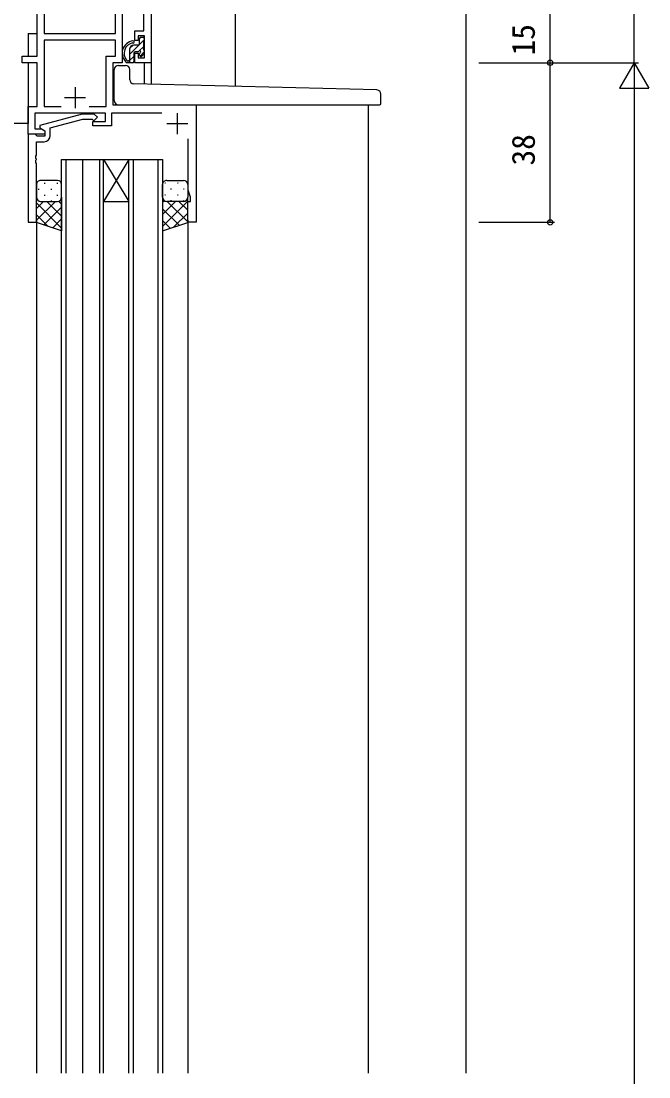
# Model space of a CAD drawing. Units: millimetres, scale not verified. Extents: x -437 to 438, y -681 to 678.
# Drawn here: x -262.8 to -113.3, y 217 to 468.4 of the extents above; entities that cross this region are included whole.
import ezdxf
from ezdxf.enums import TextEntityAlignment as Align

# ---------------------------------------------------------------- set-up
doc = ezdxf.new("R2010")
doc.units = ezdxf.units.MM
doc.header["$LTSCALE"] = 4
for name, color, linetype in [('0-2_YKK_11', 7, 'Continuous'), ('0-3_YKK_11E', 7, 'Continuous'), ('0-4_YKK_12', 2, 'Continuous'), ('0-5_YKK_13', 4, 'Continuous'), ('0-6_YKK_D', 6, 'Continuous'), ('0-8_YSS_K', 3, 'Continuous')]:
    doc.layers.add(name, color=color, linetype=linetype)
doc.styles.add('ＭＳ ゴシック', font='')
doc.styles.get('ＭＳ ゴシック').set_extended_font_data('MS Gothic')

msp = doc.modelspace()

# ---------------------------------------------------------------- linework, layer by layer
at = {"layer": '0-2_YKK_11'}
for p, q in [((-249.9, 452.694), (-249.9, 447.694)), ((-252.4, 450.194), (-247.4, 450.194)), ((-225.6, 446.494), (-225.6, 441.494)), ((-228.1, 443.994), (-223.1, 443.994))]:
    msp.add_line(p, q, dxfattribs=at)
for points in [[(-231.8, 488.494), (-231.8, 458.494), (-235.7, 458.494), (-235.7, 460.794), (-234.9, 460.794), (-234.9, 459.694), (-233.4, 459.694), (-233.4, 464.894), (-234.9, 464.894), (-234.9, 463.794), (-235.7, 463.794), (-235.7, 466.094), (-233.5, 466.094), (-233.5, 478.994)], [(-229.266, 446.494), (-241.2, 446.494), (-241.2, 443.494), (-245.7, 443.494), (-245.7, 444.494), (-242.7, 444.494), (-242.7, 446.494), (-259.5, 446.494), (-259.5, 442.794), (-257.966, 442.794), (-257.1, 442.294), (-257.1, 441.494), (-261.1, 441.494), (-261.1, 448.094), (-258.9, 448.094), (-258.9, 458.494), (-262.5, 458.494), (-262.5, 460.094), (-258.9, 460.094), (-258.9, 478.494)], [(-238.7, 477.394), (-238.7, 458.494), (-240.9, 458.494), (-240.9, 448.494), (-221.1, 448.494), (-221.1, 420.494), (-223.1, 420.494), (-223.1, 425.494), (-222.4, 425.494), (-222.4, 426.494), (-223, 428.142), (-223, 440.373)], [(-246.563, 448.094), (-242.5, 448.094), (-242.5, 460.094), (-240.3, 460.094), (-240.3, 463.894), (-257.3, 463.894), (-257.3, 448.094), (-253.236, 448.094)], [(-255.8, 441.194), (-255.8, 443.014), (-248.038, 445.094), (-245.848, 445.094), (-245.424, 444.67), (-244.575, 445.518), (-245.351, 446.294), (-248.196, 446.294), (-258.3, 443.587), (-258.3, 442.987), (-257.1, 442.294), (-257.1, 440.994), (-258.9, 440.994), (-259.1, 441.194), (-259.4, 441.494), (-261.1, 441.494)], [(-261.1, 441.494), (-261.1, 420.494), (-259.1, 420.494), (-259.1, 434.536), (-259.22, 434.719), (-259.22, 435.269), (-259.1, 435.452), (-259.1, 435.536), (-259.22, 435.719), (-259.22, 436.269), (-259.1, 436.452), (-259.1, 439.694), (-257.3, 439.694)]]:
    msp.add_lwpolyline(points, dxfattribs=at)
msp.add_lwpolyline([(-240.3, 476.894), (-257.3, 476.894), (-257.3, 465.494), (-240.3, 465.494)], close=True, dxfattribs=at)
msp.add_arc((-257.3, 441.194), 1.5, 270.00001, 359.99999, dxfattribs=at)
at = {"layer": '0-3_YKK_11E'}
msp.add_lwpolyline([(-231.8, 473.494), (-231.8, 458.494), (-235.7, 458.494), (-235.7, 460.794), (-234.9, 460.794), (-234.9, 459.694), (-233.4, 459.694), (-233.4, 464.894), (-234.9, 464.894), (-234.9, 463.794), (-235.7, 463.794), (-235.7, 466.094), (-233.5, 466.094), (-233.5, 478.994)], dxfattribs=at)
at = {"layer": '0-4_YKK_12'}
for p, q in [((-211.8, 476.494), (-211.8, 452.865)), ((-261.1, 465.494), (-258.9, 465.494)), ((-261.1, 465.494), (-261.1, 460.094)), ((-261.1, 458.494), (-261.1, 443.994)), ((-233.43, 458.494), (-233.43, 453.409)), ((-231.8, 458.494), (-233.43, 458.494)), ((-231.8, 458.494), (-231.8, 453.368)), ((-180.1, 448.494), (-180.1, 217.807)), ((-261.1, 443.994), (-267.8, 443.994)), ((-253.1, 435.493), (-243.1, 435.493)), ((-253.1, 217.807), (-253.1, 435.493)), ((-252.1, 435.493), (-252.1, 217.807)), ((-248.1, 435.493), (-248.1, 217.807)), ((-244.1, 435.493), (-244.1, 217.807)), ((-243.1, 435.493), (-237.1, 435.493)), ((-243.1, 435.493), (-237.1, 425.493)), ((-237.1, 435.493), (-243.1, 425.493)), ((-243.1, 217.807), (-243.1, 435.493)), ((-237.1, 217.807), (-237.1, 435.493)), ((-236.1, 435.493), (-236.1, 217.807)), ((-230.1, 217.807), (-230.1, 435.493)), ((-243.1, 425.493), (-237.1, 425.493)), ((-259.1, 420.994), (-259.1, 217.807)), ((-223.1, 420.994), (-223.1, 217.807))]:
    msp.add_line(p, q, dxfattribs=at)
msp.add_lwpolyline([(-237.1, 435.493), (-229.1, 435.493), (-229.1, 217.807)], dxfattribs=at)
at = {"layer": '0-5_YKK_13'}
for p, q in [((-233.43, 463.933), (-236.93, 460.433)), ((-234.83, 462.694), (-235.93, 462.694)), ((-234.183, 464.594), (-234.53, 464.248)), ((-234.53, 462.994), (-234.53, 464.294)), ((-234.23, 464.594), (-233.73, 464.594)), ((-233.63, 463.594), (-233.63, 461.594)), ((-233.43, 464.294), (-233.43, 463.794)), ((-236.93, 461.694), (-236.93, 458.494)), ((-236.097, 462.68), (-236.915, 461.862)), ((-235.93, 460.794), (-235.93, 458.794)), ((-234.991, 461.094), (-235.63, 461.094)), ((-233.63, 462.319), (-234.623, 461.326)), ((-234.53, 460.294), (-234.53, 460.633)), ((-233.43, 461.105), (-234.447, 460.087)), ((-233.518, 460.582), (-234.018, 460.082)), ((-233.43, 461.394), (-233.43, 460.794)), ((-239.601, 457.864), (-237.901, 457.864)), ((-236.23, 458.494), (-237.53, 458.494)), ((-235.93, 460.019), (-236.93, 459.019)), ((-240.601, 449.494), (-240.601, 456.864)), ((-236.901, 454.471), (-236.901, 456.864)), ((-178.075, 452.018), (-235.927, 453.472)), ((-177.1, 448.794), (-177.1, 451.018)), ((-239.601, 448.494), (-177.4, 448.494)), ((-254.1, 430.493), (-258.1, 430.493)), ((-228.1, 430.493), (-224.1, 430.493)), ((-259.1, 429.493), (-259.1, 426.493)), ((-258.68, 428.413), (-258.48, 428.413)), ((-257.265, 429.828), (-257.065, 429.828)), ((-255.65, 428.413), (-255.45, 428.413)), ((-254.235, 429.828), (-254.035, 429.828)), ((-253.1, 426.493), (-253.1, 429.493)), ((-229.1, 426.493), (-229.1, 429.493)), ((-228.365, 429.828), (-228.565, 429.828)), ((-226.95, 428.413), (-227.15, 428.413)), ((-225.335, 429.828), (-225.535, 429.828)), ((-223.92, 428.413), (-224.12, 428.413)), ((-223.1, 429.493), (-223.1, 426.493)), ((-254.579, 425.493), (-259.1, 420.973)), ((-257.408, 425.493), (-259.1, 423.802)), ((-259.1, 425.125), (-253.1, 419.125)), ((-258.514, 425.583), (-258.48, 425.583)), ((-258.1, 425.493), (-254.1, 425.493)), ((-258.1, 425.493), (-254.1, 425.493)), ((-257.265, 426.998), (-257.065, 426.998)), ((-256.639, 425.493), (-253.1, 421.954)), ((-255.65, 425.583), (-255.45, 425.583)), ((-254.235, 426.998), (-254.035, 426.998)), ((-253.844, 425.527), (-253.1, 424.782)), ((-228.634, 425.648), (-229.1, 425.182)), ((-223.1, 425.525), (-229.1, 419.525)), ((-225.96, 425.493), (-229.1, 422.354)), ((-228.365, 426.998), (-228.565, 426.998)), ((-224.1, 425.493), (-228.1, 425.493)), ((-224.1, 425.493), (-228.1, 425.493)), ((-228.02, 425.493), (-223.1, 420.573)), ((-226.95, 425.583), (-227.15, 425.583)), ((-225.335, 426.998), (-225.535, 426.998)), ((-225.191, 425.493), (-223.1, 423.402)), ((-223.92, 425.583), (-224.12, 425.583)), ((-223.128, 426.258), (-223.1, 426.23)), ((-253.1, 424.145), (-257.338, 419.906)), ((-229.1, 423.745), (-225.161, 419.806)), ((-223.1, 422.697), (-226.405, 419.392)), ((-259.1, 422.297), (-256.395, 419.592)), ((-253.1, 421.316), (-255.217, 419.199)), ((-229.1, 420.916), (-227.282, 419.099))]:
    msp.add_line(p, q, dxfattribs=at)
for points in [[(-253.1, 426.493), (-253.1, 418.493), (-259.1, 420.493), (-259.1, 426.493)], [(-229.1, 426.493), (-229.1, 418.493), (-223.1, 420.493), (-223.1, 426.493)]]:
    msp.add_lwpolyline(points, dxfattribs=at)
for centre, radius, start, end in [((-235.815, 460.815), 2.885, 96.09611, 233.54807), ((-235.73, 460.781), 2.504, 100.74783, 220.54194), ((-235.93, 461.694), 1, 90, 180), ((-236.051, 463.444), 0.25, 234.41837, 106.3612), ((-234.83, 462.994), 0.3, 270, 0), ((-234.23, 464.294), 0.3, 90, 180), ((-233.73, 464.294), 0.3, 0, 90), ((-233.63, 463.794), 0.2, 270, 0), ((-235.63, 460.794), 0.3, 90, 180), ((-234.991, 461.394), 0.3, 270, 326.94427), ((-234.53, 461.094), 0.25, 303.05573, 146.94427), ((-234.23, 460.633), 0.3, 123.05573, 180), ((-234.23, 460.294), 0.3, 180, 315), ((-233.63, 461.394), 0.2, 0, 90), ((-233.73, 460.794), 0.3, 315, 0), ((-239.601, 456.864), 1, 90, 180), ((-237.901, 456.864), 1, 0, 90), ((-237.79, 458.898), 0.3, 23.04961, 58.3781), ((-237.33, 459.094), 0.2, 203.04961, 323.1301), ((-236.93, 458.794), 0.3, 90, 143.1301), ((-236.23, 458.794), 0.3, 270, 0), ((-235.901, 454.471), 1, 180, 268.56067), ((-178.1, 451.018), 1, 0, 88.56067), ((-239.601, 449.494), 1, 180, 270), ((-177.4, 448.794), 0.3, 270, 0), ((-258.1, 429.493), 1, 90.0001, 180.0001), ((-254.1, 429.493), 1, 0.0001, 90.0001), ((-228.1, 429.493), 1, 89.9999, 179.9999), ((-224.1, 429.493), 1, 359.9999, 89.9999), ((-258.1, 426.493), 1, 180.0001, 270.0001), ((-258.1, 426.493), 1, 180.0001, 270.0001), ((-254.1, 426.493), 1, 270.0001, 0.0001), ((-254.1, 426.493), 1, 270.0001, 0.0001), ((-228.1, 426.493), 1, 179.9999, 269.9999), ((-228.1, 426.493), 1, 179.9999, 269.9999), ((-224.1, 426.493), 1, 269.9999, 359.9999), ((-224.1, 426.493), 1, 269.9999, 359.9999)]:
    msp.add_arc(centre, radius, start, end, dxfattribs=at)
at = {"layer": '0-6_YKK_D'}
for p, q in [((-116.8, 458.494), (-116.8, 513.494)), ((-136.8, 458.494), (-136.8, 473.494)), ((-153.8, 458.494), (-135.8, 458.494)), ((-153.8, 458.494), (-115.8, 458.494)), ((-153.8, 458.494), (-115.8, 458.494)), ((-153.8, 458.494), (-135.8, 458.494)), ((-136.8, 420.494), (-136.8, 458.494)), ((-116.8, 458.494), (-120.3, 452.432)), ((-116.8, 458.494), (-113.3, 452.432)), ((-116.8, 458.494), (-116.8, 446.37)), ((-120.3, 452.432), (-113.3, 452.432)), ((-116.8, 451.494), (-116.8, -18.881)), ((-153.8, 420.494), (-135.8, 420.494))]:
    msp.add_line(p, q, dxfattribs=at)
for centre in [(-136.8, 458.494), (-136.8, 458.494), (-136.8, 420.494)]:
    msp.add_circle(centre, 0.637, dxfattribs=at)
at = {"layer": '0-8_YSS_K'}
msp.add_line((-156.8, 217.807), (-156.8, 473.494), dxfattribs=at)
msp.add_line((-156.8, 217.807), (-156.8, 473.494), dxfattribs=at)

# ---------------------------------------------------------------- texts
at = {"layer": '0-6_YKK_D', "style": 'ＭＳ ゴシック'}
for s, p in [('15', (-138.8, 460.241)), ('38', (-138.8, 434.018))]:
    msp.add_text(s, height=5.499, rotation=90, dxfattribs=at).set_placement(p, align=Align.BOTTOM_LEFT)

doc.saveas('drawing.dxf')
